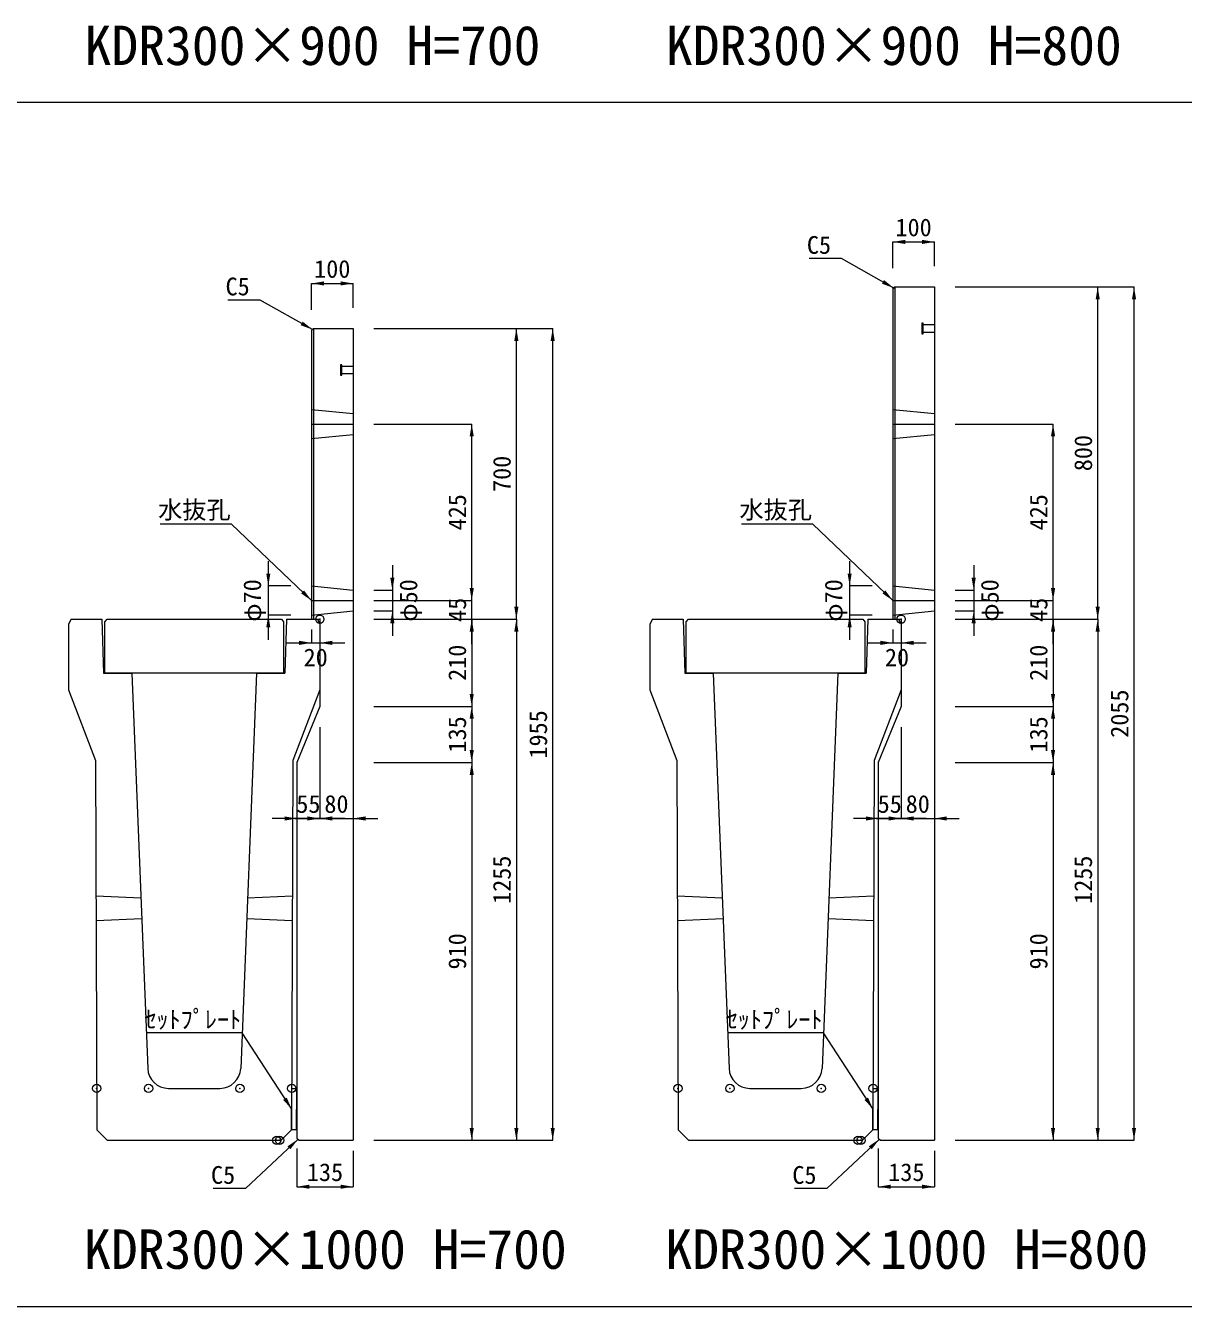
# Model space of a CAD drawing. Units: millimetres at full size, sheet at 1:40. Extents: x 172874 to 199766, y 869448 to 902797.
# Drawn here: x 194098 to 196886, y 886548 to 889633 of the extents above; entities that cross this region are included whole.
import ezdxf
from ezdxf.enums import TextEntityAlignment as Align

# ---------------------------------------------------------------- set-up
doc = ezdxf.new("R2010")
doc.units = ezdxf.units.MM
doc.header["$LTSCALE"] = 40
doc.header["$PDMODE"] = 32
doc.header["$PDSIZE"] = 20
for name, pattern in [('DASHED', [7.5, 6, -1.5]), ('USER2', [4.7625, 3.175, -1.5875]), ('USER3', [1.35, 0.75, -0.6])]:
    doc.linetypes.add(name, pattern=pattern)
for name, color, linetype, lineweight in [('セットプレート', 3, 'Continuous', 13), ('パネックスKDR', 2, 'Continuous', 13), ('図枠', 5, 'Continuous', 13), ('寸法線', 7, 'Continuous', 13), ('引出線', 4, 'Continuous', 13), ('本体', 2, 'Continuous', 13), ('補助線', 8, 'Continuous', 13), ('ｲﾝｻｰﾄ', 3, 'USER3', 5)]:
    doc.layers.add(name, color=color, linetype=linetype, lineweight=lineweight)
doc.layers.add('文字', color=7, linetype='Continuous')
doc.styles.add('ＭＳ ゴシック', font='')
doc.styles.get('ＭＳ ゴシック').set_extended_font_data('MS Gothic')

# ---------------------------------------------------------------- blocks, each defined once
blk = doc.blocks.new('filled_arrow')
at = {"color": 0, "linetype": 'Continuous', "lineweight": -2}
blk.add_solid([(7.5, 1.25), (0, 0), (7.5, -1.25)], dxfattribs=at)

msp = doc.modelspace()

# ---------------------------------------------------------------- linework, layer by layer
at = {"layer": 'セットプレート'}
for points in [[(194738.79, 887073.33), (194749.79, 887073.29), (194749.47, 886973.3), (194738.47, 886973.33)], [(196138.79, 887073.33), (196149.79, 887073.29), (196149.47, 886973.3), (196138.47, 886973.33)]]:
    msp.add_lwpolyline(points, close=True, dxfattribs=at)
at = {"layer": 'パネックスKDR'}
for p, q in [((196186.29, 888998.33), (196191.29, 889003.33)), ((196186.29, 888998.33), (196186.29, 888203.33)), ((196191.29, 889003.33), (196286.29, 889003.33)), ((196286.29, 889003.33), (196286.29, 886948.33)), ((194786.29, 888898.33), (194791.29, 888903.33)), ((194786.29, 888898.33), (194786.29, 888203.33)), ((194791.29, 888903.33), (194886.29, 888903.33)), ((194886.29, 888903.33), (194886.29, 886948.33)), ((194786.29, 888203.33), (194806.29, 888203.33)), ((194806.29, 888203.33), (194806.29, 887993.33)), ((196186.29, 888203.33), (196206.29, 888203.33)), ((196206.29, 888203.33), (196206.29, 887993.33)), ((194806.29, 887993.33), (194751.29, 887858.33)), ((196206.29, 887993.33), (196151.29, 887858.33)), ((194751.29, 887858.33), (194751.29, 886953.33)), ((196151.29, 887858.33), (196151.29, 886953.33)), ((194751.29, 886953.33), (194756.29, 886948.33)), ((194756.29, 886948.33), (194886.29, 886948.33)), ((196151.29, 886953.33), (196156.29, 886948.33)), ((196156.29, 886948.33), (196286.29, 886948.33))]:
    msp.add_line(p, q, dxfattribs=at)
at = {"layer": 'パネックスKDR', "lineweight": 5}
for p, q in [((196191.29, 889003.33), (196191.29, 888203.33)), ((194791.29, 888903.33), (194791.29, 888203.33))]:
    msp.add_line(p, q, dxfattribs=at)
at = {"layer": 'パネックスKDR', "linetype": 'DASHED', "lineweight": 9}
for p, q in [((194786.29, 888708.33), (194886.29, 888698.33)), ((196186.29, 888708.33), (196286.29, 888698.33)), ((194786.29, 888638.33), (194886.29, 888648.33)), ((196186.29, 888638.33), (196286.29, 888648.33)), ((194786.29, 888283.33), (194886.29, 888273.33)), ((196186.29, 888283.33), (196286.29, 888273.33)), ((194786.29, 888213.33), (194886.29, 888223.33)), ((196186.29, 888213.33), (196286.29, 888223.33))]:
    msp.add_line(p, q, dxfattribs=at)
at = {"layer": '図枠'}
for p, q in [((187274.21, 889448.33), (199674.21, 889448.33)), ((187274.21, 889448.33), (199674.21, 889448.33)), ((187274.21, 886548.33), (199674.21, 886548.33))]:
    msp.add_line(p, q, dxfattribs=at)
at = {"layer": '寸法線'}
for p, q in [((196186.29, 889111.88), (196286.29, 889111.88)), ((196186.29, 889048.33), (196186.29, 889111.88)), ((196286.29, 889053.33), (196286.29, 889111.88)), ((194786.29, 889011.88), (194886.29, 889011.88)), ((194786.29, 888948.33), (194786.29, 889011.88)), ((194886.29, 888953.33), (194886.29, 889011.88)), ((196336.29, 889003.33), (196767.13, 889003.33)), ((196336.29, 889003.33), (196679.63, 889003.33)), ((196679.63, 888203.33), (196679.63, 889003.33)), ((196767.13, 886948.33), (196767.13, 889003.33)), ((194936.29, 888903.33), (195367.13, 888903.33)), ((194936.29, 888903.33), (195279.63, 888903.33)), ((195279.63, 888203.33), (195279.63, 888903.33)), ((195367.13, 886948.33), (195367.13, 888903.33)), ((194936.29, 888673.33), (195172.13, 888673.33)), ((195172.13, 888248.33), (195172.13, 888673.33)), ((196336.29, 888673.33), (196572.13, 888673.33)), ((196572.13, 888248.33), (196572.13, 888673.33)), ((194682.22, 888343.33), (194682.22, 888153.33)), ((194980.96, 888333.33), (194980.96, 888163.33)), ((196082.22, 888343.33), (196082.22, 888153.33)), ((196380.96, 888333.33), (196380.96, 888163.33)), ((195172.13, 888143.33), (195172.13, 888308.33)), ((196572.13, 888143.33), (196572.13, 888308.33)), ((194736.29, 888283.33), (194682.22, 888283.33)), ((194936.29, 888273.33), (194980.96, 888273.33)), ((196136.29, 888283.33), (196082.22, 888283.33)), ((196336.29, 888273.33), (196380.96, 888273.33)), ((194936.29, 888248.33), (195172.13, 888248.33)), ((194936.29, 888248.33), (195172.13, 888248.33)), ((196336.29, 888248.33), (196572.13, 888248.33)), ((196336.29, 888248.33), (196572.13, 888248.33)), ((194736.29, 888213.33), (194682.22, 888213.33)), ((194936.29, 888223.33), (194980.96, 888223.33)), ((196136.29, 888213.33), (196082.22, 888213.33)), ((196336.29, 888223.33), (196380.96, 888223.33)), ((194786.29, 888178.33), (194786.29, 888146.25)), ((194806.29, 888178.33), (194806.29, 888146.25)), ((194936.29, 888203.33), (195279.63, 888203.33)), ((194936.29, 888203.33), (195172.13, 888203.33)), ((194936.29, 888203.33), (195172.13, 888203.33)), ((194936.29, 888203.33), (195279.63, 888203.33)), ((195172.13, 888203.33), (195172.13, 887993.33)), ((195279.63, 888203.33), (195279.63, 886948.33)), ((196186.29, 888178.33), (196186.29, 888146.25)), ((196206.29, 888178.33), (196206.29, 888146.25)), ((196336.29, 888203.33), (196679.63, 888203.33)), ((196336.29, 888203.33), (196572.13, 888203.33)), ((196336.29, 888203.33), (196572.13, 888203.33)), ((196336.29, 888203.33), (196679.63, 888203.33)), ((196572.13, 888203.33), (196572.13, 887993.33)), ((196679.63, 888203.33), (196679.63, 886948.33)), ((194726.29, 888146.25), (194866.29, 888146.25)), ((196126.29, 888146.25), (196266.29, 888146.25)), ((194936.29, 887993.33), (195172.13, 887993.33)), ((194936.29, 887993.33), (195172.13, 887993.33)), ((195172.13, 887993.33), (195172.13, 887858.33)), ((196336.29, 887993.33), (196572.13, 887993.33)), ((196336.29, 887993.33), (196572.13, 887993.33)), ((196572.13, 887993.33), (196572.13, 887858.33)), ((194806.29, 887943.33), (194806.29, 887723.33)), ((194806.29, 887943.33), (194806.29, 887723.33)), ((194886.29, 887943.33), (194886.29, 887723.33)), ((196206.29, 887943.33), (196206.29, 887723.33)), ((196206.29, 887943.33), (196206.29, 887723.33)), ((196286.29, 887943.33), (196286.29, 887723.33)), ((194936.29, 887858.33), (195172.13, 887858.33)), ((194936.29, 887858.33), (195172.13, 887858.33)), ((195172.13, 887858.33), (195172.13, 886948.33)), ((196336.29, 887858.33), (196572.13, 887858.33)), ((196336.29, 887858.33), (196572.13, 887858.33)), ((196572.13, 887858.33), (196572.13, 886948.33)), ((194751.29, 887808.33), (194751.29, 887723.33)), ((196151.29, 887808.33), (196151.29, 887723.33)), ((194866.29, 887723.33), (194691.29, 887723.33)), ((194746.29, 887723.33), (194946.29, 887723.33)), ((196266.29, 887723.33), (196091.29, 887723.33)), ((196146.29, 887723.33), (196346.29, 887723.33)), ((194936.29, 886948.33), (195367.13, 886948.33)), ((194936.29, 886948.33), (195279.63, 886948.33)), ((194936.29, 886948.33), (195172.13, 886948.33)), ((196336.29, 886948.33), (196767.13, 886948.33)), ((196336.29, 886948.33), (196679.63, 886948.33)), ((196336.29, 886948.33), (196572.13, 886948.33)), ((194751.29, 886928.33), (194751.29, 886836.54)), ((194886.29, 886923.33), (194886.29, 886836.54)), ((196151.29, 886928.33), (196151.29, 886836.54)), ((196286.29, 886923.33), (196286.29, 886836.54)), ((194751.29, 886836.54), (194886.29, 886836.54)), ((196151.29, 886836.54), (196286.29, 886836.54))]:
    msp.add_line(p, q, dxfattribs=at)
at = {"layer": '引出線'}
for points in [[(196188.79, 889000.83), (196062.42, 889071.91), (195984.65, 889071.91)], [(194788.79, 888900.83), (194662.42, 888971.91), (194584.65, 888971.91)], [(194786.29, 888248.33), (194593.83, 888431.78), (194422.09, 888431.78)], [(196186.29, 888248.33), (195993.83, 888431.78), (195822.09, 888431.78)], [(194738.63, 887023.33), (194619.08, 887206.78), (194387.72, 887206.78)], [(196138.63, 887023.33), (196019.08, 887206.78), (195787.72, 887206.78)], [(194753.79, 886950.83), (194627.42, 886832.18), (194549.65, 886832.18)], [(196153.79, 886950.83), (196027.42, 886832.18), (195949.65, 886832.18)]]:
    msp.add_lwpolyline(points, dxfattribs=at)
at = {"layer": '本体'}
for p, q in [((194207.29, 888203.33), (194201.29, 888191.33)), ((194201.29, 888191.33), (194201.29, 888033.33)), ((194207.29, 888203.33), (194281.29, 888203.33)), ((194281.29, 888203.33), (194285.29, 888073.33)), ((194726.29, 888203.33), (194722.29, 888073.33)), ((194726.29, 888203.33), (194800.29, 888203.33)), ((194800.29, 888203.33), (194806.29, 888191.33)), ((194806.29, 888191.33), (194806.29, 888033.33)), ((195607.29, 888203.33), (195601.29, 888191.33)), ((195601.29, 888191.33), (195601.29, 888033.33)), ((195607.29, 888203.33), (195681.29, 888203.33)), ((195681.29, 888203.33), (195685.29, 888073.33)), ((196126.29, 888203.33), (196122.29, 888073.33)), ((196126.29, 888203.33), (196200.29, 888203.33)), ((196200.29, 888203.33), (196206.29, 888191.33)), ((196206.29, 888191.33), (196206.29, 888033.33)), ((194285.29, 888073.33), (194353.79, 888073.33)), ((194353.79, 888073.33), (194391.87, 887121.33)), ((194653.79, 888073.33), (194615.71, 887121.33)), ((194653.79, 888073.33), (194722.29, 888073.33)), ((195685.29, 888073.33), (195753.79, 888073.33)), ((195753.79, 888073.33), (195791.87, 887121.33)), ((196053.79, 888073.33), (196015.71, 887121.33)), ((196053.79, 888073.33), (196122.29, 888073.33)), ((194201.29, 888033.33), (194266.29, 887863.33)), ((194806.29, 888033.33), (194741.29, 887863.33)), ((195601.29, 888033.33), (195666.29, 887863.33)), ((196206.29, 888033.33), (196141.29, 887863.33)), ((194266.29, 887863.33), (194269.11, 886973.33)), ((194741.29, 887863.33), (194738.47, 886973.33)), ((195666.29, 887863.33), (195669.11, 886973.33)), ((196141.29, 887863.33), (196138.47, 886973.33)), ((194441.83, 887073.33), (194565.75, 887073.33)), ((195841.83, 887073.33), (195965.75, 887073.33)), ((194269.11, 886973.33), (194294.19, 886948.33)), ((194713.4, 886948.33), (194738.47, 886973.33)), ((195669.11, 886973.33), (195694.19, 886948.33)), ((196113.4, 886948.33), (196138.47, 886973.33)), ((194294.19, 886948.33), (194713.4, 886948.33)), ((195694.19, 886948.33), (196113.4, 886948.33))]:
    msp.add_line(p, q, dxfattribs=at)
at = {"layer": '本体', "linetype": 'USER2'}
for p, q in [((194267.32, 887537.33), (194375.43, 887532.33)), ((194632.15, 887532.33), (194740.26, 887537.33)), ((195667.32, 887537.33), (195775.43, 887532.33)), ((196032.15, 887532.33), (196140.26, 887537.33)), ((194267.51, 887477.33), (194377.43, 887482.33)), ((194630.15, 887482.33), (194740.07, 887477.33)), ((195667.51, 887477.33), (195777.43, 887482.33)), ((196030.15, 887482.33), (196140.07, 887477.33))]:
    msp.add_line(p, q, dxfattribs=at)
at = {"layer": '本体', "lineweight": 20}
for points in [[(194288.79, 888197.33), (194293.79, 888203.33), (194713.79, 888203.33), (194718.79, 888197.33), (194718.79, 888073.33), (194288.79, 888073.33)], [(195688.79, 888197.33), (195693.79, 888203.33), (196113.79, 888203.33), (196118.79, 888197.33), (196118.79, 888073.33), (195688.79, 888073.33)]]:
    msp.add_lwpolyline(points, close=True, dxfattribs=at)
at = {"layer": '本体'}
for centre, start, end in [((194441.83, 887123.33), 182.29061, 270), ((194565.75, 887123.33), 270, 357.70939), ((195841.83, 887123.33), 182.29061, 270), ((195965.75, 887123.33), 270, 357.70939)]:
    msp.add_arc(centre, 50, start, end, dxfattribs=at)
at = {"layer": '補助線'}
for p, q in [((194786.29, 888673.33), (194886.29, 888673.33)), ((196186.29, 888673.33), (196286.29, 888673.33)), ((194786.29, 888248.33), (194886.29, 888248.33)), ((196186.29, 888248.33), (196286.29, 888248.33))]:
    msp.add_line(p, q, dxfattribs=at)
for p in [(194806.29, 888203.33), (196206.29, 888203.33), (194268.79, 887073.33), (194393.79, 887073.33), (194613.79, 887073.33), (194738.79, 887073.33), (195668.79, 887073.33), (195793.79, 887073.33), (196013.79, 887073.33), (196138.79, 887073.33), (194702.29, 886948.33), (194709.29, 886948.33), (194709.29, 886948.33), (196102.29, 886948.33), (196109.29, 886948.33), (196109.29, 886948.33)]:
    msp.add_point(p, dxfattribs=at)
at = {"layer": 'ｲﾝｻｰﾄ'}
for p, q in [((196256.29, 888915.83), (196256.29, 888890.83)), ((196259.29, 888915.83), (196256.29, 888915.83)), ((196259.29, 888890.83), (196259.29, 888915.83)), ((196256.29, 888890.83), (196259.29, 888890.83)), ((196286.29, 888911.83), (196259.29, 888911.83)), ((196259.29, 888894.83), (196286.29, 888894.83)), ((194856.29, 888815.83), (194856.29, 888790.83)), ((194859.29, 888815.83), (194856.29, 888815.83)), ((194856.29, 888790.83), (194859.29, 888790.83)), ((194859.29, 888790.83), (194859.29, 888815.83)), ((194886.29, 888811.83), (194859.29, 888811.83)), ((194859.29, 888794.83), (194886.29, 888794.83))]:
    msp.add_line(p, q, dxfattribs=at)

# ---------------------------------------------------------------- block references
at = {"layer": '寸法線', "xscale": 4, "yscale": 4}
for p in [(196186.29, 889111.88), (194786.29, 889011.88), (194806.29, 888146.25), (196206.29, 888146.25), (194806.29, 887723.33), (194886.29, 887723.33), (196206.29, 887723.33), (196286.29, 887723.33), (194751.29, 886836.54), (196151.29, 886836.54)]:
    msp.add_blockref('filled_arrow', p, dxfattribs=at)
for p, rotation in [((196286.29, 889111.88), 180), ((194886.29, 889011.88), 180), ((196679.63, 889003.33), 270), ((196767.13, 889003.33), 270), ((195279.63, 888903.33), 270), ((195367.13, 888903.33), 270), ((195172.13, 888673.33), 270), ((196572.13, 888673.33), 270), ((194682.22, 888283.33), 90), ((194980.96, 888273.33), 90), ((196082.22, 888283.33), 90), ((196380.96, 888273.33), 90), ((195172.13, 888248.33), 90), ((195172.13, 888248.33), 90), ((196572.13, 888248.33), 90), ((196572.13, 888248.33), 90), ((194682.22, 888213.33), 270), ((194980.96, 888223.33), 270), ((195279.63, 888203.33), 90), ((196082.22, 888213.33), 270), ((196380.96, 888223.33), 270), ((196679.63, 888203.33), 90), ((195172.13, 888203.33), 270), ((195172.13, 888203.33), 270), ((195279.63, 888203.33), 270), ((196572.13, 888203.33), 270), ((196572.13, 888203.33), 270), ((196679.63, 888203.33), 270), ((194786.29, 888146.25), 180), ((196186.29, 888146.25), 180), ((195172.13, 887993.33), 90), ((196572.13, 887993.33), 90), ((195172.13, 887993.33), 270), ((196572.13, 887993.33), 270), ((195172.13, 887858.33), 90), ((196572.13, 887858.33), 90), ((195172.13, 887858.33), 270), ((196572.13, 887858.33), 270), ((194751.29, 887723.33), 180), ((194806.29, 887723.33), 180), ((196151.29, 887723.33), 180), ((196206.29, 887723.33), 180), ((195172.13, 886948.33), 90), ((195279.63, 886948.33), 90), ((195367.13, 886948.33), 90), ((196572.13, 886948.33), 90), ((196679.63, 886948.33), 90), ((196767.13, 886948.33), 90), ((194886.29, 886836.54), 180), ((196286.29, 886836.54), 180)]:
    msp.add_blockref('filled_arrow', p, dxfattribs=dict(at, rotation=rotation))
at = {"layer": '引出線', "xscale": 4, "yscale": 4}
for p, rotation in [((196188.79, 889000.83), 150.6), ((194788.79, 888900.83), 150.6), ((194786.29, 888248.33), 136.4), ((196186.29, 888248.33), 136.4), ((194738.63, 887023.33), 123.1), ((196138.63, 887023.33), 123.1), ((194753.79, 886950.83), 223.2), ((196153.79, 886950.83), 223.2)]:
    msp.add_blockref('filled_arrow', p, dxfattribs=dict(at, rotation=rotation))

# ---------------------------------------------------------------- texts
at = {"layer": '寸法線', "style": 'ＭＳ ゴシック'}
for s, p in [('100', (196236.29, 889146.88)), ('100', (194836.29, 889046.88)), ('20', (194796.29, 888111.25)), ('20', (196196.29, 888111.25)), ('55', (194778.79, 887758.33)), ('80', (194846.29, 887758.33)), ('55', (196178.79, 887758.33)), ('80', (196246.29, 887758.33)), ('135', (194818.79, 886871.54)), ('135', (196218.79, 886871.54))]:
    msp.add_text(s, height=42.72, dxfattribs=at).set_placement(p, align=Align.MIDDLE_CENTER)
for s, p in [('800', (196644.63, 888603.33)), ('700', (195244.63, 888553.33)), ('425', (195137.13, 888460.83)), ('425', (196537.13, 888460.83)), ('φ70', (194643.56, 888248.33)), ('φ50', (195019.62, 888248.33)), ('φ70', (196043.56, 888248.33)), ('φ50', (196419.62, 888248.33)), ('45', (195137.13, 888225.83)), ('45', (196537.13, 888225.83)), ('210', (195137.13, 888098.33)), ('210', (196537.13, 888098.33)), ('2055', (196732.13, 887975.83)), ('135', (195137.13, 887925.83)), ('1955', (195332.13, 887925.83)), ('135', (196537.13, 887925.83)), ('1255', (195244.63, 887575.83)), ('1255', (196644.63, 887575.83)), ('910', (195137.13, 887403.33)), ('910', (196537.13, 887403.33))]:
    msp.add_text(s, height=42.72, rotation=90, dxfattribs=at).set_placement(p, align=Align.MIDDLE_CENTER)
at = {"layer": '引出線', "style": 'ＭＳ ゴシック'}
for s, p in [('C5', (196037.42, 889125.91)), ('C5', (194637.42, 889025.91)), ('水抜孔', (194591.58, 888488.06)), ('水抜孔', (195991.58, 888488.06)), ('ｾｯﾄﾌﾟﾚｰﾄ', (194616.83, 887260.78)), ('ｾｯﾄﾌﾟﾚｰﾄ', (196016.83, 887260.78)), ('C5', (194602.42, 886886.18)), ('C5', (196002.42, 886886.18))]:
    msp.add_text(s, height=42.72, dxfattribs=at).set_placement(p, align=Align.TOP_RIGHT)
at = {"layer": '文字', "style": 'ＭＳ ゴシック'}
for s, p in [('KDR300×900 H=700', (194239.68, 889509.38)), ('KDR300×900 H=800', (195639.68, 889509.38)), ('KDR300×1000 H=700', (194238.52, 886610.26)), ('KDR300×1000 H=800', (195638.52, 886610.26))]:
    msp.add_text(s, height=94.94, dxfattribs=at).set_placement(p, align=Align.BOTTOM_LEFT)

doc.saveas('drawing.dxf')
